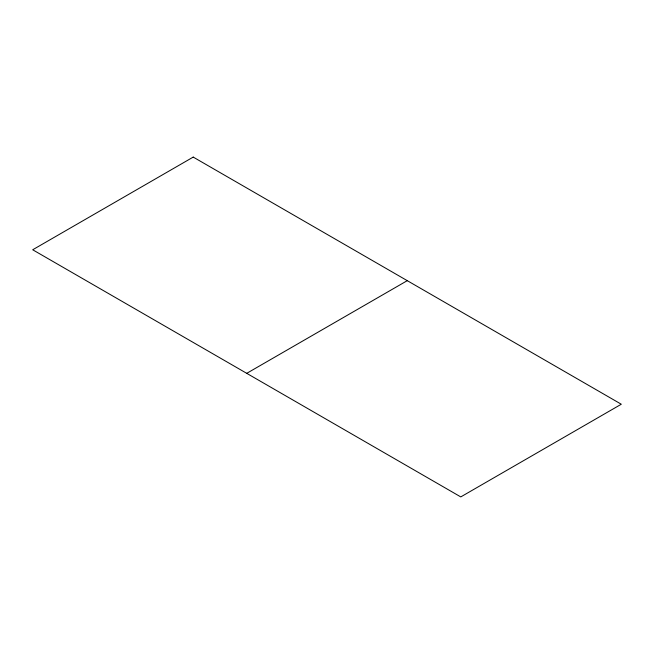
<?xml version="1.0" encoding="UTF-8"?>
<svg xmlns="http://www.w3.org/2000/svg" width="654" height="654" viewBox="0 0 654 654"><rect width="100%" height="100%" fill="white"/><g stroke="black" fill="none" stroke-linecap="round" stroke-linejoin="round"><path stroke-width="0.98" d="M246.738 373.336L407.262 280.664M193.224 157.091L32.7 249.771L460.776 496.909L621.3 404.229L193.224 157.091"/></g></svg>
